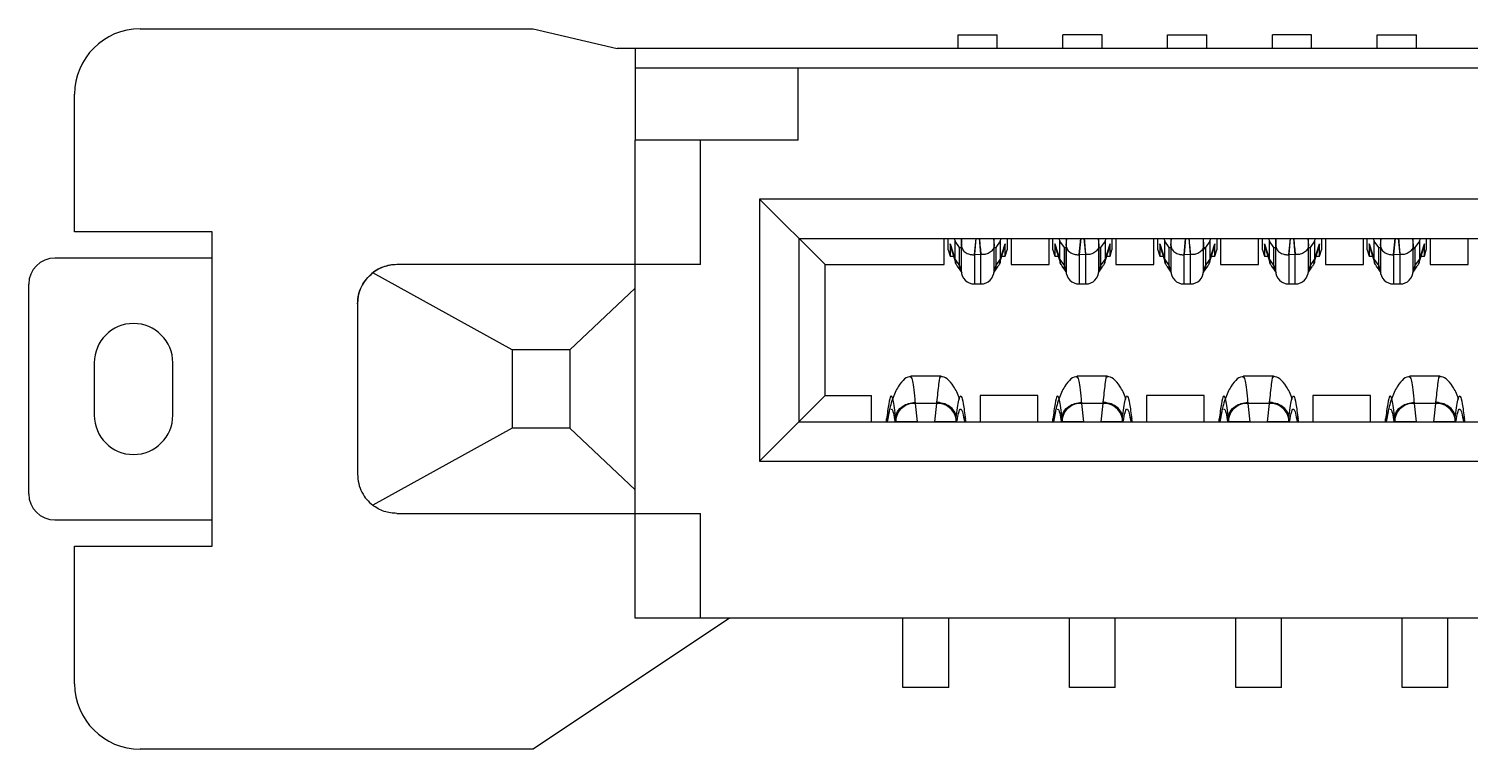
# Model space of a CAD drawing. Header units: millimetres. Extents: x -98.2 to -8.2, y 5.1 to 75.1.
# Drawn here: x -61.09 to -50.08, y 33.82 to 39.32 of the extents above; entities that cross this region are included whole.
import ezdxf

# ---------------------------------------------------------------- set-up
doc = ezdxf.new("R2010")
doc.units = ezdxf.units.MM

msp = doc.modelspace()

# ---------------------------------------------------------------- linework, layer by layer
at = {"color": 7, "linetype": 'Continuous', "lineweight": 25}
for p, q in [((-60.24, 39.324), (-57.24, 39.324)), ((-57.24, 39.324), (-56.597, 39.174)), ((-53.995, 39.279), (-53.695, 39.279)), ((-53.995, 39.174), (-53.995, 39.279)), ((-53.695, 39.174), (-53.695, 39.279)), ((-52.895, 39.279), (-53.195, 39.279)), ((-53.195, 39.174), (-53.195, 39.279)), ((-52.895, 39.174), (-52.895, 39.279)), ((-52.395, 39.279), (-52.095, 39.279)), ((-52.395, 39.174), (-52.395, 39.279)), ((-52.095, 39.174), (-52.095, 39.279)), ((-51.295, 39.279), (-51.595, 39.279)), ((-51.595, 39.174), (-51.595, 39.279)), ((-51.295, 39.174), (-51.295, 39.279)), ((-50.795, 39.279), (-50.495, 39.279)), ((-50.795, 39.174), (-50.795, 39.279)), ((-50.495, 39.174), (-50.495, 39.279)), ((-20.132, 39.174), (-56.597, 39.174)), ((-56.46, 39.174), (-56.46, 39.024)), ((-20.27, 39.024), (-56.46, 39.024)), ((-56.46, 39.024), (-56.46, 38.474)), ((-55.215, 38.474), (-55.215, 39.024)), ((-60.74, 37.774), (-60.74, 38.824)), ((-55.215, 38.474), (-56.46, 38.474)), ((-56.46, 37.524), (-56.46, 38.474)), ((-55.96, 37.524), (-55.96, 38.474)), ((-21.22, 38.024), (-55.51, 38.024)), ((-55.51, 38.024), (-55.51, 36.024)), ((-55.51, 38.024), (-55.01, 37.524)), ((-59.69, 37.774), (-60.74, 37.774)), ((-59.69, 35.374), (-59.69, 37.774)), ((-55.21, 37.724), (-55.21, 36.324)), ((-55.21, 37.724), (-21.52, 37.724)), ((-54.1, 37.524), (-54.1, 37.724)), ((-54.07, 37.636), (-54.07, 37.724)), ((-54.055, 37.682), (-54.017, 37.562)), ((-54.055, 37.682), (-54.055, 37.588)), ((-54.049, 37.656), (-54.055, 37.682)), ((-54.05, 37.655), (-54.012, 37.532)), ((-54.024, 37.724), (-54.017, 37.703)), ((-53.983, 37.655), (-54.017, 37.703)), ((-54.017, 37.562), (-54.017, 37.703)), ((-53.983, 37.514), (-53.983, 37.655)), ((-53.983, 37.655), (-53.97, 37.655)), ((-53.97, 37.724), (-53.969, 37.67)), ((-53.97, 37.67), (-53.97, 37.476)), ((-53.969, 37.67), (-53.965, 37.724)), ((-53.858, 37.724), (-53.869, 37.602)), ((-53.869, 37.602), (-53.857, 37.724)), ((-53.82, 37.6), (-53.831, 37.724)), ((-53.724, 37.724), (-53.72, 37.67)), ((-53.72, 37.67), (-53.72, 37.724)), ((-53.72, 37.476), (-53.72, 37.67)), ((-53.72, 37.655), (-53.706, 37.655)), ((-53.672, 37.703), (-53.706, 37.655)), ((-53.706, 37.655), (-53.706, 37.514)), ((-53.677, 37.532), (-53.639, 37.655)), ((-53.672, 37.703), (-53.665, 37.724)), ((-53.672, 37.703), (-53.672, 37.562)), ((-53.672, 37.562), (-53.634, 37.682)), ((-53.634, 37.682), (-53.64, 37.656)), ((-53.634, 37.588), (-53.634, 37.682)), ((-53.62, 37.724), (-53.62, 37.636)), ((-53.59, 37.724), (-53.59, 37.524)), ((-53.3, 37.524), (-53.3, 37.724)), ((-53.27, 37.636), (-53.27, 37.724)), ((-53.255, 37.682), (-53.217, 37.562)), ((-53.255, 37.682), (-53.255, 37.588)), ((-53.249, 37.656), (-53.255, 37.682)), ((-53.25, 37.655), (-53.212, 37.532)), ((-53.224, 37.724), (-53.217, 37.703)), ((-53.183, 37.655), (-53.217, 37.703)), ((-53.217, 37.562), (-53.217, 37.703)), ((-53.183, 37.655), (-53.17, 37.655)), ((-53.183, 37.514), (-53.183, 37.651)), ((-53.181, 37.65), (-53.181, 37.506)), ((-53.17, 37.724), (-53.169, 37.67)), ((-53.17, 37.67), (-53.17, 37.476)), ((-53.169, 37.67), (-53.165, 37.724)), ((-53.058, 37.724), (-53.069, 37.602)), ((-53.069, 37.602), (-53.057, 37.724)), ((-53.02, 37.6), (-53.031, 37.724)), ((-52.924, 37.724), (-52.92, 37.67)), ((-52.92, 37.67), (-52.92, 37.724)), ((-52.92, 37.476), (-52.92, 37.67)), ((-52.92, 37.655), (-52.906, 37.655)), ((-52.907, 37.512), (-52.907, 37.653)), ((-52.872, 37.703), (-52.906, 37.655)), ((-52.906, 37.655), (-52.906, 37.514)), ((-52.877, 37.532), (-52.839, 37.655)), ((-52.872, 37.703), (-52.865, 37.724)), ((-52.872, 37.703), (-52.872, 37.562)), ((-52.872, 37.562), (-52.834, 37.682)), ((-52.834, 37.682), (-52.84, 37.656)), ((-52.834, 37.588), (-52.834, 37.682)), ((-52.82, 37.724), (-52.82, 37.636)), ((-52.79, 37.724), (-52.79, 37.524)), ((-52.5, 37.524), (-52.5, 37.724)), ((-52.47, 37.636), (-52.47, 37.724)), ((-52.455, 37.682), (-52.417, 37.562)), ((-52.455, 37.682), (-52.455, 37.588)), ((-52.449, 37.656), (-52.455, 37.682)), ((-52.45, 37.655), (-52.412, 37.532)), ((-52.424, 37.724), (-52.417, 37.703)), ((-52.383, 37.655), (-52.417, 37.703)), ((-52.417, 37.562), (-52.417, 37.703)), ((-52.383, 37.514), (-52.383, 37.655)), ((-52.383, 37.655), (-52.37, 37.655)), ((-52.37, 37.724), (-52.369, 37.67)), ((-52.37, 37.67), (-52.37, 37.476)), ((-52.369, 37.67), (-52.365, 37.724)), ((-52.258, 37.724), (-52.269, 37.602)), ((-52.269, 37.602), (-52.257, 37.724)), ((-52.22, 37.6), (-52.231, 37.724)), ((-52.124, 37.724), (-52.12, 37.67)), ((-52.12, 37.67), (-52.12, 37.724)), ((-52.12, 37.476), (-52.12, 37.67)), ((-52.12, 37.655), (-52.106, 37.655)), ((-52.072, 37.703), (-52.106, 37.655)), ((-52.106, 37.655), (-52.106, 37.514)), ((-52.077, 37.532), (-52.039, 37.655)), ((-52.072, 37.703), (-52.065, 37.724)), ((-52.072, 37.703), (-52.072, 37.562)), ((-52.072, 37.562), (-52.034, 37.682)), ((-52.034, 37.682), (-52.04, 37.656)), ((-52.034, 37.588), (-52.034, 37.682)), ((-52.02, 37.724), (-52.02, 37.636)), ((-51.99, 37.724), (-51.99, 37.524)), ((-51.7, 37.524), (-51.7, 37.724)), ((-51.67, 37.636), (-51.67, 37.724)), ((-51.655, 37.682), (-51.617, 37.562)), ((-51.655, 37.682), (-51.655, 37.588)), ((-51.649, 37.656), (-51.655, 37.682)), ((-51.65, 37.655), (-51.612, 37.532)), ((-51.624, 37.724), (-51.617, 37.703)), ((-51.583, 37.655), (-51.617, 37.703)), ((-51.617, 37.562), (-51.617, 37.703)), ((-51.583, 37.514), (-51.583, 37.655)), ((-51.583, 37.655), (-51.57, 37.655)), ((-51.57, 37.724), (-51.569, 37.67)), ((-51.57, 37.67), (-51.57, 37.476)), ((-51.569, 37.67), (-51.565, 37.724)), ((-51.458, 37.724), (-51.469, 37.602)), ((-51.469, 37.602), (-51.457, 37.724)), ((-51.42, 37.6), (-51.431, 37.724)), ((-51.324, 37.724), (-51.32, 37.67)), ((-51.32, 37.67), (-51.32, 37.724)), ((-51.32, 37.476), (-51.32, 37.67)), ((-51.32, 37.655), (-51.306, 37.655)), ((-51.272, 37.703), (-51.306, 37.655)), ((-51.306, 37.655), (-51.306, 37.514)), ((-51.277, 37.532), (-51.239, 37.655)), ((-51.272, 37.703), (-51.265, 37.724)), ((-51.272, 37.703), (-51.272, 37.562)), ((-51.272, 37.562), (-51.234, 37.682)), ((-51.234, 37.682), (-51.24, 37.656)), ((-51.234, 37.588), (-51.234, 37.682)), ((-51.22, 37.724), (-51.22, 37.636)), ((-51.19, 37.724), (-51.19, 37.524)), ((-50.9, 37.524), (-50.9, 37.724)), ((-50.87, 37.636), (-50.87, 37.724)), ((-50.855, 37.682), (-50.817, 37.562)), ((-50.855, 37.682), (-50.855, 37.588)), ((-50.849, 37.656), (-50.855, 37.682)), ((-50.85, 37.655), (-50.812, 37.532)), ((-50.824, 37.724), (-50.817, 37.703)), ((-50.783, 37.655), (-50.817, 37.703)), ((-50.817, 37.562), (-50.817, 37.703)), ((-50.783, 37.514), (-50.783, 37.655)), ((-50.783, 37.655), (-50.77, 37.655)), ((-50.77, 37.724), (-50.769, 37.67)), ((-50.77, 37.67), (-50.77, 37.476)), ((-50.769, 37.67), (-50.765, 37.724)), ((-50.658, 37.724), (-50.669, 37.602)), ((-50.669, 37.602), (-50.657, 37.724)), ((-50.62, 37.6), (-50.631, 37.724)), ((-50.524, 37.724), (-50.52, 37.67)), ((-50.52, 37.67), (-50.52, 37.724)), ((-50.52, 37.476), (-50.52, 37.67)), ((-50.52, 37.655), (-50.506, 37.655)), ((-50.472, 37.703), (-50.506, 37.655)), ((-50.506, 37.655), (-50.506, 37.514)), ((-50.477, 37.532), (-50.439, 37.655)), ((-50.472, 37.703), (-50.465, 37.724)), ((-50.472, 37.703), (-50.472, 37.562)), ((-50.472, 37.562), (-50.434, 37.682)), ((-50.434, 37.682), (-50.44, 37.656)), ((-50.434, 37.588), (-50.434, 37.682)), ((-50.42, 37.724), (-50.42, 37.636)), ((-50.39, 37.724), (-50.39, 37.524)), ((-50.1, 37.524), (-50.1, 37.724)), ((-59.69, 37.574), (-60.89, 37.574)), ((-54.07, 37.636), (-54.055, 37.588)), ((-54.055, 37.588), (-54.029, 37.588)), ((-54.017, 37.562), (-53.983, 37.514)), ((-53.87, 37.599), (-53.87, 37.376)), ((-53.869, 37.599), (-53.869, 37.602)), ((-53.82, 37.6), (-53.869, 37.599)), ((-53.82, 37.376), (-53.82, 37.6)), ((-53.706, 37.514), (-53.672, 37.562)), ((-53.66, 37.588), (-53.634, 37.588)), ((-53.634, 37.588), (-53.62, 37.636)), ((-53.27, 37.636), (-53.255, 37.588)), ((-53.255, 37.588), (-53.229, 37.588)), ((-53.217, 37.562), (-53.183, 37.514)), ((-53.183, 37.588), (-53.181, 37.588)), ((-53.07, 37.599), (-53.07, 37.376)), ((-53.069, 37.599), (-53.069, 37.602)), ((-53.02, 37.6), (-53.069, 37.599)), ((-53.02, 37.376), (-53.02, 37.6)), ((-52.907, 37.588), (-52.906, 37.588)), ((-52.906, 37.514), (-52.872, 37.562)), ((-52.86, 37.588), (-52.834, 37.588)), ((-52.834, 37.588), (-52.82, 37.636)), ((-52.47, 37.636), (-52.455, 37.588)), ((-52.455, 37.588), (-52.429, 37.588)), ((-52.417, 37.562), (-52.383, 37.514)), ((-52.27, 37.599), (-52.27, 37.376)), ((-52.269, 37.599), (-52.269, 37.602)), ((-52.22, 37.6), (-52.269, 37.599)), ((-52.22, 37.376), (-52.22, 37.6)), ((-52.106, 37.514), (-52.072, 37.562)), ((-52.06, 37.588), (-52.034, 37.588)), ((-52.034, 37.588), (-52.02, 37.636)), ((-51.67, 37.636), (-51.655, 37.588)), ((-51.655, 37.588), (-51.629, 37.588)), ((-51.617, 37.562), (-51.583, 37.514)), ((-51.47, 37.599), (-51.47, 37.376)), ((-51.469, 37.599), (-51.469, 37.602)), ((-51.42, 37.6), (-51.469, 37.599)), ((-51.42, 37.376), (-51.42, 37.6)), ((-51.306, 37.514), (-51.272, 37.562)), ((-51.26, 37.588), (-51.234, 37.588)), ((-51.234, 37.588), (-51.22, 37.636)), ((-50.87, 37.636), (-50.855, 37.588)), ((-50.855, 37.588), (-50.829, 37.588)), ((-50.817, 37.562), (-50.783, 37.514)), ((-50.67, 37.599), (-50.67, 37.376)), ((-50.669, 37.599), (-50.669, 37.602)), ((-50.62, 37.6), (-50.669, 37.599)), ((-50.62, 37.376), (-50.62, 37.6)), ((-50.506, 37.514), (-50.472, 37.562)), ((-50.46, 37.588), (-50.434, 37.588)), ((-50.434, 37.588), (-50.42, 37.636)), ((-57.4, 36.874), (-58.464, 37.46)), ((-55.96, 37.524), (-58.28, 37.524)), ((-56.46, 34.824), (-56.46, 37.524)), ((-55.01, 37.524), (-54.1, 37.524)), ((-55.01, 36.524), (-55.01, 37.524)), ((-54.001, 37.511), (-53.969, 37.466)), ((-53.979, 37.507), (-53.983, 37.514)), ((-53.979, 37.507), (-53.97, 37.495)), ((-53.97, 37.467), (-53.969, 37.466)), ((-53.72, 37.466), (-53.688, 37.511)), ((-53.72, 37.466), (-53.719, 37.467)), ((-53.706, 37.514), (-53.71, 37.507)), ((-53.59, 37.524), (-53.3, 37.524)), ((-53.201, 37.511), (-53.169, 37.466)), ((-53.183, 37.514), (-53.179, 37.507)), ((-53.182, 37.507), (-53.17, 37.495)), ((-53.17, 37.467), (-53.169, 37.466)), ((-52.92, 37.466), (-52.888, 37.511)), ((-52.92, 37.466), (-52.919, 37.467)), ((-52.906, 37.514), (-52.91, 37.507)), ((-52.79, 37.524), (-52.5, 37.524)), ((-52.401, 37.511), (-52.369, 37.466)), ((-52.379, 37.507), (-52.383, 37.514)), ((-52.37, 37.467), (-52.369, 37.466)), ((-52.12, 37.466), (-52.088, 37.511)), ((-52.12, 37.466), (-52.119, 37.467)), ((-51.99, 37.524), (-51.7, 37.524)), ((-51.601, 37.511), (-51.569, 37.466)), ((-51.583, 37.514), (-51.579, 37.507)), ((-51.579, 37.507), (-51.57, 37.495)), ((-51.57, 37.467), (-51.569, 37.466)), ((-51.32, 37.466), (-51.288, 37.511)), ((-51.32, 37.466), (-51.319, 37.467)), ((-51.19, 37.524), (-50.9, 37.524)), ((-50.801, 37.511), (-50.769, 37.466)), ((-50.783, 37.514), (-50.779, 37.507)), ((-50.779, 37.507), (-50.77, 37.495)), ((-50.77, 37.467), (-50.769, 37.466)), ((-50.52, 37.466), (-50.488, 37.511)), ((-50.52, 37.466), (-50.519, 37.467)), ((-50.39, 37.524), (-50.1, 37.524)), ((-61.09, 35.774), (-61.09, 37.374)), ((-56.46, 37.343), (-56.96, 36.874)), ((-53.87, 37.376), (-53.82, 37.376)), ((-53.07, 37.376), (-53.02, 37.376)), ((-52.27, 37.376), (-52.22, 37.376)), ((-51.47, 37.376), (-51.42, 37.376)), ((-50.67, 37.376), (-50.62, 37.376)), ((-58.58, 37.224), (-58.58, 35.924)), ((-56.96, 36.874), (-57.4, 36.874)), ((-57.4, 36.874), (-57.4, 36.274)), ((-56.96, 36.874), (-56.96, 36.274)), ((-60.59, 36.774), (-60.59, 36.374)), ((-59.99, 36.374), (-59.99, 36.774)), ((-54.125, 36.671), (-54.354, 36.671)), ((-52.855, 36.671), (-53.084, 36.671)), ((-51.585, 36.671), (-51.814, 36.671)), ((-50.315, 36.671), (-50.544, 36.671)), ((-55.21, 36.324), (-55.01, 36.524)), ((-55.01, 36.524), (-54.655, 36.524)), ((-54.655, 36.324), (-54.655, 36.524)), ((-54.304, 36.324), (-54.32, 36.463)), ((-54.159, 36.463), (-54.32, 36.463)), ((-54.159, 36.463), (-54.175, 36.324)), ((-53.385, 36.524), (-53.825, 36.524)), ((-53.825, 36.524), (-53.825, 36.324)), ((-53.385, 36.324), (-53.385, 36.524)), ((-53.034, 36.324), (-53.05, 36.463)), ((-52.889, 36.463), (-53.05, 36.463)), ((-52.889, 36.463), (-52.905, 36.324)), ((-52.115, 36.524), (-52.555, 36.524)), ((-52.555, 36.524), (-52.555, 36.324)), ((-52.115, 36.324), (-52.115, 36.524)), ((-51.764, 36.324), (-51.78, 36.463)), ((-51.619, 36.463), (-51.78, 36.463)), ((-51.619, 36.463), (-51.635, 36.324)), ((-50.845, 36.524), (-51.285, 36.524)), ((-51.285, 36.524), (-51.285, 36.324)), ((-50.845, 36.324), (-50.845, 36.524)), ((-50.494, 36.324), (-50.51, 36.463)), ((-50.349, 36.463), (-50.51, 36.463)), ((-50.349, 36.463), (-50.365, 36.324)), ((-55.51, 36.024), (-55.21, 36.324)), ((-55.21, 36.324), (-45.925, 36.324)), ((-54.539, 36.354), (-54.542, 36.321)), ((-54.541, 36.335), (-54.542, 36.324)), ((-54.541, 36.324), (-54.541, 36.335)), ((-54.54, 36.343), (-54.534, 36.361)), ((-54.539, 36.351), (-54.54, 36.343)), ((-54.533, 36.324), (-54.517, 36.402)), ((-54.469, 36.347), (-54.47, 36.354)), ((-54.47, 36.354), (-54.47, 36.324)), ((-54.467, 36.324), (-54.469, 36.347)), ((-54.01, 36.347), (-54.012, 36.324)), ((-54.009, 36.354), (-54.01, 36.347)), ((-54.009, 36.324), (-54.009, 36.354)), ((-53.939, 36.343), (-53.945, 36.365)), ((-53.938, 36.335), (-53.941, 36.343)), ((-53.936, 36.32), (-53.939, 36.343)), ((-53.938, 36.335), (-53.938, 36.324)), ((-53.937, 36.324), (-53.938, 36.335)), ((-53.269, 36.354), (-53.272, 36.321)), ((-53.271, 36.335), (-53.272, 36.324)), ((-53.271, 36.324), (-53.271, 36.335)), ((-53.27, 36.343), (-53.264, 36.361)), ((-53.269, 36.351), (-53.27, 36.343)), ((-53.263, 36.324), (-53.247, 36.402)), ((-53.199, 36.347), (-53.2, 36.354)), ((-53.2, 36.354), (-53.2, 36.324)), ((-53.197, 36.324), (-53.199, 36.347)), ((-52.74, 36.347), (-52.742, 36.324)), ((-52.739, 36.354), (-52.74, 36.347)), ((-52.739, 36.324), (-52.739, 36.354)), ((-52.669, 36.343), (-52.675, 36.365)), ((-52.668, 36.335), (-52.671, 36.343)), ((-52.666, 36.32), (-52.669, 36.343)), ((-52.668, 36.335), (-52.668, 36.324)), ((-52.667, 36.324), (-52.668, 36.335)), ((-51.999, 36.354), (-52.002, 36.321)), ((-52.001, 36.335), (-52.002, 36.324)), ((-52.001, 36.324), (-52.001, 36.335)), ((-52, 36.343), (-51.994, 36.361)), ((-51.999, 36.351), (-52, 36.343)), ((-51.993, 36.324), (-51.977, 36.402)), ((-51.929, 36.347), (-51.93, 36.354)), ((-51.93, 36.354), (-51.93, 36.324)), ((-51.927, 36.324), (-51.929, 36.347)), ((-51.47, 36.347), (-51.472, 36.324)), ((-51.469, 36.354), (-51.47, 36.347)), ((-51.469, 36.324), (-51.469, 36.354)), ((-51.399, 36.343), (-51.405, 36.365)), ((-51.398, 36.335), (-51.401, 36.343)), ((-51.396, 36.32), (-51.399, 36.343)), ((-51.398, 36.335), (-51.398, 36.324)), ((-51.397, 36.324), (-51.398, 36.335)), ((-50.729, 36.354), (-50.732, 36.321)), ((-50.731, 36.335), (-50.732, 36.324)), ((-50.731, 36.324), (-50.731, 36.335)), ((-50.73, 36.343), (-50.724, 36.361)), ((-50.729, 36.351), (-50.73, 36.343)), ((-50.723, 36.324), (-50.707, 36.402)), ((-50.659, 36.347), (-50.66, 36.354)), ((-50.66, 36.354), (-50.66, 36.324)), ((-50.657, 36.324), (-50.659, 36.347)), ((-50.2, 36.347), (-50.202, 36.324)), ((-50.199, 36.354), (-50.2, 36.347)), ((-50.199, 36.324), (-50.199, 36.354)), ((-50.129, 36.343), (-50.135, 36.365)), ((-50.128, 36.335), (-50.131, 36.343)), ((-50.126, 36.32), (-50.129, 36.343)), ((-50.128, 36.335), (-50.128, 36.324)), ((-50.127, 36.324), (-50.128, 36.335)), ((-57.4, 36.274), (-58.464, 35.688)), ((-56.96, 36.274), (-57.4, 36.274)), ((-56.96, 36.274), (-56.46, 35.805)), ((-55.51, 36.024), (-46.225, 36.024)), ((-60.89, 35.574), (-59.69, 35.574)), ((-58.28, 35.624), (-55.96, 35.624)), ((-55.96, 34.824), (-55.96, 35.624)), ((-60.74, 35.374), (-59.69, 35.374)), ((-60.74, 34.324), (-60.74, 35.374)), ((-55.74, 34.824), (-57.24, 33.824)), ((-46.225, 34.824), (-56.46, 34.824)), ((-54.415, 34.294), (-54.415, 34.824)), ((-54.065, 34.294), (-54.065, 34.824)), ((-53.145, 34.294), (-53.145, 34.824)), ((-52.795, 34.294), (-52.795, 34.824)), ((-51.875, 34.294), (-51.875, 34.824)), ((-51.525, 34.294), (-51.525, 34.824)), ((-50.605, 34.294), (-50.605, 34.824)), ((-50.255, 34.294), (-50.255, 34.824)), ((-54.065, 34.294), (-54.415, 34.294)), ((-52.795, 34.294), (-53.145, 34.294)), ((-51.525, 34.294), (-51.875, 34.294)), ((-50.255, 34.294), (-50.605, 34.294)), ((-57.24, 33.824), (-60.24, 33.824))]:
    msp.add_line(p, q, dxfattribs=at)
for centre, radius, start, end in [((-60.24, 38.824), 0.5, 90, 180), ((-60.24, 38.824), 0.5, 90, 180), ((-52.2, 37.731), 0.121, 311.6707, 321.0849), ((-50.599, 37.73), 0.12, 311.6425, 321.113), ((-60.89, 37.374), 0.2, 90, 180), ((-60.89, 37.374), 0.2, 90, 180), ((-58.28, 37.224), 0.3, 90, 180), ((-53.87, 37.476), 0.1, 180, 270), ((-53.82, 37.476), 0.1, 270, 0), ((-53.797, 37.506), 0.0869, 332.7113, 0.6118), ((-53.07, 37.476), 0.1, 180, 270), ((-53.02, 37.476), 0.1, 270, 0), ((-52.997, 37.506), 0.0869, 332.6449, 0.6122), ((-52.27, 37.476), 0.1, 180, 270), ((-52.22, 37.476), 0.1, 270, 0), ((-52.197, 37.506), 0.0869, 332.6454, 0.611), ((-51.47, 37.476), 0.1, 180, 270), ((-51.42, 37.476), 0.1, 270, 0), ((-51.397, 37.506), 0.0869, 332.6449, 0.6122), ((-50.67, 37.476), 0.1, 180, 270), ((-50.62, 37.476), 0.1, 270, 0), ((-50.597, 37.506), 0.0869, 332.647, 0.6049), ((-60.29, 36.774), 0.3, 0, 180), ((-54.329, 36.321), 0.143, 86.2765, 169.5154), ((-54.15, 36.321), 0.143, 10.4845, 93.724), ((-54.169, 36.269), 0.204, 84.933, 87.0121), ((-53.059, 36.321), 0.143, 86.2765, 169.5154), ((-52.88, 36.321), 0.143, 10.4845, 93.724), ((-52.899, 36.269), 0.204, 84.933, 87.0121), ((-51.789, 36.321), 0.143, 86.2765, 169.5154), ((-51.61, 36.321), 0.143, 10.4845, 93.724), ((-51.629, 36.269), 0.204, 84.933, 87.0121), ((-50.519, 36.321), 0.143, 86.2765, 169.5154), ((-50.34, 36.321), 0.143, 10.4845, 93.724), ((-50.359, 36.269), 0.204, 84.933, 87.0121), ((-60.29, 36.374), 0.3, 180, 0), ((-60.29, 36.374), 0.3, 180, 0), ((-60.89, 35.774), 0.2, 180, 270), ((-60.24, 34.324), 0.5, 180, 270)]:
    msp.add_arc(centre, radius, start, end, dxfattribs=at)
for points, knots in [([(-53.969, 37.67), (-53.968, 37.661), (-53.965, 37.642), (-53.942, 37.616), (-53.912, 37.604), (-53.887, 37.599), (-53.874, 37.599), (-53.869, 37.599)], [0, 0, 0, 0, 0.25222, 0.502966, 0.752528, 0.912568, 1, 1, 1, 1]), ([(-53.832, 37.724), (-53.83, 37.701), (-53.826, 37.659), (-53.822, 37.618), (-53.82, 37.6)], [0, 0, 0, 0, 0.559892, 1, 1, 1, 1]), ([(-53.72, 37.67), (-53.72, 37.666), (-53.72, 37.657), (-53.728, 37.638), (-53.748, 37.616), (-53.777, 37.603), (-53.801, 37.6), (-53.814, 37.6), (-53.818, 37.6), (-53.82, 37.6)], [0, 0, 0, 0, 0.108391, 0.256394, 0.506938, 0.754691, 0.918407, 0.969509, 1, 1, 1, 1]), ([(-53.183, 37.655), (-53.184, 37.655), (-53.185, 37.654), (-53.186, 37.653), (-53.186, 37.652), (-53.185, 37.651), (-53.183, 37.65), (-53.181, 37.649)], [0, 0, 0, 0, 0.1544143, 0.297318, 0.4385761, 0.5883785, 1, 1, 1, 1]), ([(-53.169, 37.67), (-53.168, 37.661), (-53.165, 37.642), (-53.142, 37.616), (-53.112, 37.604), (-53.087, 37.599), (-53.074, 37.599), (-53.069, 37.599)], [0, 0, 0, 0, 0.25222, 0.502966, 0.752528, 0.912568, 1, 1, 1, 1]), ([(-53.032, 37.724), (-53.03, 37.701), (-53.026, 37.659), (-53.022, 37.618), (-53.02, 37.6)], [0, 0, 0, 0, 0.559892, 1, 1, 1, 1]), ([(-52.92, 37.67), (-52.92, 37.666), (-52.92, 37.657), (-52.928, 37.638), (-52.948, 37.616), (-52.977, 37.603), (-53.001, 37.6), (-53.014, 37.6), (-53.018, 37.6), (-53.02, 37.6)], [0, 0, 0, 0, 0.108391, 0.256394, 0.506938, 0.754691, 0.918407, 0.969509, 1, 1, 1, 1]), ([(-52.369, 37.67), (-52.368, 37.661), (-52.365, 37.642), (-52.342, 37.616), (-52.312, 37.604), (-52.287, 37.599), (-52.274, 37.599), (-52.269, 37.599)], [0, 0, 0, 0, 0.25222, 0.502966, 0.752528, 0.912568, 1, 1, 1, 1]), ([(-52.232, 37.724), (-52.23, 37.701), (-52.226, 37.659), (-52.222, 37.618), (-52.22, 37.6)], [0, 0, 0, 0, 0.559892, 1, 1, 1, 1]), ([(-52.12, 37.67), (-52.12, 37.666), (-52.12, 37.657), (-52.128, 37.638), (-52.148, 37.616), (-52.177, 37.603), (-52.201, 37.6), (-52.214, 37.6), (-52.218, 37.6), (-52.22, 37.6)], [0, 0, 0, 0, 0.108391, 0.256394, 0.506938, 0.754691, 0.918407, 0.969509, 1, 1, 1, 1]), ([(-51.569, 37.67), (-51.568, 37.661), (-51.565, 37.642), (-51.542, 37.616), (-51.512, 37.604), (-51.487, 37.599), (-51.474, 37.599), (-51.469, 37.599)], [0, 0, 0, 0, 0.25222, 0.502966, 0.752528, 0.912568, 1, 1, 1, 1]), ([(-51.432, 37.724), (-51.43, 37.701), (-51.426, 37.659), (-51.422, 37.618), (-51.42, 37.6)], [0, 0, 0, 0, 0.559892, 1, 1, 1, 1]), ([(-51.32, 37.67), (-51.32, 37.666), (-51.32, 37.657), (-51.328, 37.638), (-51.348, 37.616), (-51.377, 37.603), (-51.401, 37.6), (-51.414, 37.6), (-51.418, 37.6), (-51.42, 37.6)], [0, 0, 0, 0, 0.108391, 0.256394, 0.506938, 0.754691, 0.918407, 0.969509, 1, 1, 1, 1]), ([(-50.769, 37.67), (-50.768, 37.661), (-50.765, 37.642), (-50.742, 37.616), (-50.712, 37.604), (-50.687, 37.599), (-50.674, 37.599), (-50.669, 37.599)], [0, 0, 0, 0, 0.25222, 0.502966, 0.752528, 0.912568, 1, 1, 1, 1]), ([(-50.632, 37.724), (-50.63, 37.701), (-50.626, 37.659), (-50.622, 37.618), (-50.62, 37.6)], [0, 0, 0, 0, 0.559892, 1, 1, 1, 1]), ([(-50.52, 37.67), (-50.52, 37.666), (-50.52, 37.657), (-50.528, 37.638), (-50.548, 37.616), (-50.577, 37.603), (-50.601, 37.6), (-50.614, 37.6), (-50.618, 37.6), (-50.62, 37.6)], [0, 0, 0, 0, 0.108391, 0.256394, 0.506938, 0.754691, 0.918407, 0.969509, 1, 1, 1, 1]), ([(-54, 37.512), (-54.004, 37.518), (-54.015, 37.532), (-54.016, 37.551), (-54.017, 37.562)], [0, 0, 0, 0, 0.399593, 1, 1, 1, 1]), ([(-53.672, 37.562), (-53.673, 37.547), (-53.674, 37.529), (-53.687, 37.516), (-53.689, 37.513)], [0, 0, 0, 0, 0.765427, 1, 1, 1, 1]), ([(-53.2, 37.512), (-53.204, 37.518), (-53.215, 37.532), (-53.216, 37.551), (-53.217, 37.562)], [0, 0, 0, 0, 0.399593, 1, 1, 1, 1]), ([(-52.872, 37.562), (-52.873, 37.547), (-52.874, 37.529), (-52.887, 37.516), (-52.889, 37.513)], [0, 0, 0, 0, 0.7654267, 1, 1, 1, 1]), ([(-52.4, 37.512), (-52.404, 37.518), (-52.415, 37.532), (-52.416, 37.551), (-52.417, 37.562)], [0, 0, 0, 0, 0.399593, 1, 1, 1, 1]), ([(-52.072, 37.562), (-52.073, 37.547), (-52.074, 37.529), (-52.087, 37.516), (-52.089, 37.513)], [0, 0, 0, 0, 0.765427, 1, 1, 1, 1]), ([(-51.6, 37.512), (-51.604, 37.518), (-51.615, 37.532), (-51.616, 37.551), (-51.617, 37.562)], [0, 0, 0, 0, 0.399593, 1, 1, 1, 1]), ([(-51.272, 37.562), (-51.273, 37.547), (-51.274, 37.529), (-51.287, 37.516), (-51.289, 37.513)], [0, 0, 0, 0, 0.765427, 1, 1, 1, 1]), ([(-50.8, 37.512), (-50.804, 37.518), (-50.815, 37.532), (-50.816, 37.551), (-50.817, 37.562)], [0, 0, 0, 0, 0.399593, 1, 1, 1, 1]), ([(-50.472, 37.562), (-50.473, 37.547), (-50.474, 37.529), (-50.487, 37.516), (-50.489, 37.513)], [0, 0, 0, 0, 0.7654267, 1, 1, 1, 1]), ([(-58.58, 37.224), (-58.578, 37.248), (-58.574, 37.296), (-58.549, 37.361), (-58.512, 37.418), (-58.481, 37.446), (-58.464, 37.46)], [0, 0, 0, 0, 0.233478, 0.484598, 0.724738, 1, 1, 1, 1]), ([(-58.28, 37.524), (-58.298, 37.523), (-58.337, 37.521), (-58.406, 37.5), (-58.441, 37.476), (-58.464, 37.46)], [0, 0, 0, 0, 0.233495, 0.489985, 1, 1, 1, 1]), ([(-53.969, 37.468), (-53.972, 37.473), (-53.981, 37.486), (-53.982, 37.503), (-53.983, 37.514)], [0, 0, 0, 0, 0.343086, 1, 1, 1, 1]), ([(-53.964, 37.461), (-53.967, 37.465), (-53.977, 37.478), (-53.978, 37.495), (-53.979, 37.507)], [0, 0, 0, 0, 0.2591612, 1, 1, 1, 1]), ([(-53.706, 37.514), (-53.707, 37.499), (-53.707, 37.482), (-53.718, 37.47), (-53.72, 37.468)], [0, 0, 0, 0, 0.837184, 1, 1, 1, 1]), ([(-53.169, 37.468), (-53.172, 37.473), (-53.181, 37.486), (-53.182, 37.503), (-53.183, 37.514)], [0, 0, 0, 0, 0.343086, 1, 1, 1, 1]), ([(-53.168, 37.466), (-53.169, 37.468), (-53.178, 37.479), (-53.178, 37.495), (-53.179, 37.507)], [0, 0, 0, 0, 0.157379, 1, 1, 1, 1]), ([(-52.906, 37.514), (-52.907, 37.499), (-52.907, 37.482), (-52.918, 37.47), (-52.92, 37.468)], [0, 0, 0, 0, 0.837184, 1, 1, 1, 1]), ([(-52.369, 37.468), (-52.372, 37.473), (-52.381, 37.486), (-52.382, 37.503), (-52.383, 37.514)], [0, 0, 0, 0, 0.343086, 1, 1, 1, 1]), ([(-52.364, 37.461), (-52.367, 37.465), (-52.377, 37.478), (-52.378, 37.495), (-52.379, 37.507)], [0, 0, 0, 0, 0.259162, 1, 1, 1, 1]), ([(-52.106, 37.514), (-52.107, 37.499), (-52.107, 37.482), (-52.118, 37.47), (-52.12, 37.468)], [0, 0, 0, 0, 0.8371838, 1, 1, 1, 1]), ([(-52.106, 37.514), (-52.107, 37.513), (-52.108, 37.51), (-52.11, 37.508), (-52.11, 37.507)], [0, 0, 0, 0, 0.554796, 1, 1, 1, 1]), ([(-51.569, 37.468), (-51.572, 37.473), (-51.581, 37.486), (-51.582, 37.503), (-51.583, 37.514)], [0, 0, 0, 0, 0.343086, 1, 1, 1, 1]), ([(-51.564, 37.461), (-51.567, 37.465), (-51.577, 37.478), (-51.578, 37.495), (-51.579, 37.507)], [0, 0, 0, 0, 0.259161, 1, 1, 1, 1]), ([(-51.306, 37.514), (-51.307, 37.499), (-51.307, 37.482), (-51.318, 37.47), (-51.32, 37.468)], [0, 0, 0, 0, 0.8371838, 1, 1, 1, 1]), ([(-51.306, 37.514), (-51.307, 37.513), (-51.308, 37.51), (-51.31, 37.508), (-51.31, 37.507)], [0, 0, 0, 0, 0.554793, 1, 1, 1, 1]), ([(-50.769, 37.468), (-50.772, 37.473), (-50.781, 37.486), (-50.782, 37.503), (-50.783, 37.514)], [0, 0, 0, 0, 0.343086, 1, 1, 1, 1]), ([(-50.764, 37.461), (-50.767, 37.465), (-50.777, 37.478), (-50.778, 37.495), (-50.779, 37.507)], [0, 0, 0, 0, 0.2591587, 1, 1, 1, 1]), ([(-50.506, 37.514), (-50.507, 37.499), (-50.507, 37.482), (-50.518, 37.47), (-50.52, 37.468)], [0, 0, 0, 0, 0.837184, 1, 1, 1, 1]), ([(-50.506, 37.514), (-50.507, 37.513), (-50.508, 37.51), (-50.51, 37.508), (-50.51, 37.507)], [0, 0, 0, 0, 0.554793, 1, 1, 1, 1]), ([(-54.353, 36.671), (-54.369, 36.667), (-54.402, 36.66), (-54.452, 36.597), (-54.497, 36.503), (-54.518, 36.42), (-54.528, 36.379)], [0, 0, 0, 0, 0.258022, 0.513678, 0.7624, 1, 1, 1, 1]), ([(-54.321, 36.473), (-54.327, 36.538), (-54.34, 36.668), (-54.353, 36.666), (-54.36, 36.665)], [0, 0, 0, 0, 0.5, 1, 1, 1, 1]), ([(-54.125, 36.662), (-54.126, 36.665), (-54.132, 36.683), (-54.143, 36.622), (-54.153, 36.522), (-54.158, 36.473)], [0, 0, 0, 0, 0.083373, 0.541685, 1, 1, 1, 1]), ([(-53.984, 36.497), (-53.984, 36.498), (-53.995, 36.539), (-54.028, 36.596), (-54.077, 36.66), (-54.11, 36.667), (-54.126, 36.671)], [0, 0, 0, 0, 0.005561, 0.330029, 0.663497, 1, 1, 1, 1]), ([(-53.083, 36.671), (-53.099, 36.667), (-53.132, 36.66), (-53.182, 36.597), (-53.227, 36.503), (-53.248, 36.42), (-53.258, 36.379)], [0, 0, 0, 0, 0.258022, 0.513678, 0.7624, 1, 1, 1, 1]), ([(-53.051, 36.473), (-53.057, 36.538), (-53.07, 36.668), (-53.083, 36.666), (-53.09, 36.665)], [0, 0, 0, 0, 0.5000003, 1, 1, 1, 1]), ([(-52.855, 36.662), (-52.856, 36.665), (-52.862, 36.683), (-52.873, 36.622), (-52.883, 36.522), (-52.888, 36.473)], [0, 0, 0, 0, 0.083373, 0.541685, 1, 1, 1, 1]), ([(-52.714, 36.497), (-52.714, 36.498), (-52.725, 36.539), (-52.758, 36.596), (-52.807, 36.66), (-52.84, 36.667), (-52.856, 36.671)], [0, 0, 0, 0, 0.005561, 0.330029, 0.663497, 1, 1, 1, 1]), ([(-51.813, 36.671), (-51.829, 36.667), (-51.862, 36.66), (-51.912, 36.597), (-51.957, 36.503), (-51.978, 36.42), (-51.988, 36.379)], [0, 0, 0, 0, 0.258022, 0.513678, 0.7624, 1, 1, 1, 1]), ([(-51.781, 36.473), (-51.787, 36.538), (-51.8, 36.668), (-51.813, 36.666), (-51.82, 36.665)], [0, 0, 0, 0, 0.5, 1, 1, 1, 1]), ([(-51.585, 36.662), (-51.586, 36.665), (-51.592, 36.683), (-51.603, 36.622), (-51.613, 36.522), (-51.618, 36.473)], [0, 0, 0, 0, 0.083373, 0.541685, 1, 1, 1, 1]), ([(-51.444, 36.497), (-51.444, 36.498), (-51.455, 36.539), (-51.488, 36.596), (-51.537, 36.66), (-51.57, 36.667), (-51.586, 36.671)], [0, 0, 0, 0, 0.005561, 0.330029, 0.663497, 1, 1, 1, 1]), ([(-50.543, 36.671), (-50.559, 36.667), (-50.592, 36.66), (-50.642, 36.597), (-50.687, 36.503), (-50.708, 36.42), (-50.718, 36.379)], [0, 0, 0, 0, 0.258022, 0.513678, 0.7624, 1, 1, 1, 1]), ([(-50.511, 36.473), (-50.517, 36.538), (-50.53, 36.668), (-50.543, 36.666), (-50.55, 36.665)], [0, 0, 0, 0, 0.5, 1, 1, 1, 1]), ([(-50.315, 36.662), (-50.316, 36.665), (-50.322, 36.683), (-50.333, 36.622), (-50.343, 36.522), (-50.348, 36.473)], [0, 0, 0, 0, 0.083373, 0.541685, 1, 1, 1, 1]), ([(-50.174, 36.497), (-50.174, 36.498), (-50.185, 36.539), (-50.218, 36.596), (-50.267, 36.66), (-50.3, 36.667), (-50.316, 36.671)], [0, 0, 0, 0, 0.0055612, 0.3300294, 0.6634965, 1, 1, 1, 1]), ([(-54.47, 36.354), (-54.477, 36.407), (-54.49, 36.511), (-54.508, 36.533), (-54.524, 36.474), (-54.535, 36.387), (-54.54, 36.343)], [0, 0, 0, 0, 0.2796293, 0.5592596, 0.7796296, 1, 1, 1, 1]), ([(-54.47, 36.354), (-54.468, 36.371), (-54.462, 36.404), (-54.422, 36.442), (-54.373, 36.466), (-54.338, 36.471), (-54.321, 36.473)], [0, 0, 0, 0, 0.27962, 0.559234, 0.779613, 1, 1, 1, 1]), ([(-54.32, 36.463), (-54.32, 36.465), (-54.32, 36.468), (-54.321, 36.471), (-54.321, 36.473)], [0, 0, 0, 0, 0.560002, 1, 1, 1, 1]), ([(-54.158, 36.473), (-54.158, 36.471), (-54.159, 36.468), (-54.159, 36.464), (-54.159, 36.463)], [0, 0, 0, 0, 0.560085, 1, 1, 1, 1]), ([(-54.009, 36.354), (-54.011, 36.369), (-54.015, 36.397), (-54.047, 36.434), (-54.094, 36.463), (-54.132, 36.469), (-54.151, 36.472)], [0, 0, 0, 0, 0.25, 0.5, 0.75, 1, 1, 1, 1]), ([(-54.009, 36.354), (-54.002, 36.407), (-53.989, 36.511), (-53.971, 36.533), (-53.955, 36.474), (-53.944, 36.387), (-53.939, 36.343)], [0, 0, 0, 0, 0.2796291, 0.5592596, 0.7796298, 1, 1, 1, 1]), ([(-53.2, 36.354), (-53.207, 36.407), (-53.22, 36.511), (-53.238, 36.533), (-53.254, 36.474), (-53.265, 36.387), (-53.27, 36.343)], [0, 0, 0, 0, 0.279629, 0.55926, 0.77963, 1, 1, 1, 1]), ([(-53.2, 36.354), (-53.198, 36.371), (-53.192, 36.404), (-53.152, 36.442), (-53.103, 36.466), (-53.068, 36.471), (-53.051, 36.473)], [0, 0, 0, 0, 0.27962, 0.559234, 0.779613, 1, 1, 1, 1]), ([(-53.05, 36.463), (-53.05, 36.465), (-53.05, 36.468), (-53.051, 36.471), (-53.051, 36.473)], [0, 0, 0, 0, 0.560002, 1, 1, 1, 1]), ([(-52.888, 36.473), (-52.888, 36.471), (-52.889, 36.468), (-52.889, 36.464), (-52.889, 36.463)], [0, 0, 0, 0, 0.560085, 1, 1, 1, 1]), ([(-52.739, 36.354), (-52.741, 36.369), (-52.745, 36.397), (-52.777, 36.434), (-52.824, 36.463), (-52.862, 36.469), (-52.881, 36.472)], [0, 0, 0, 0, 0.25, 0.5, 0.75, 1, 1, 1, 1]), ([(-52.739, 36.354), (-52.732, 36.407), (-52.719, 36.511), (-52.701, 36.533), (-52.685, 36.474), (-52.674, 36.387), (-52.669, 36.343)], [0, 0, 0, 0, 0.279629, 0.55926, 0.77963, 1, 1, 1, 1]), ([(-51.93, 36.354), (-51.937, 36.407), (-51.95, 36.511), (-51.968, 36.533), (-51.984, 36.474), (-51.995, 36.387), (-52, 36.343)], [0, 0, 0, 0, 0.279629, 0.55926, 0.77963, 1, 1, 1, 1]), ([(-51.93, 36.354), (-51.928, 36.371), (-51.922, 36.404), (-51.882, 36.442), (-51.833, 36.466), (-51.798, 36.471), (-51.781, 36.473)], [0, 0, 0, 0, 0.27962, 0.559234, 0.779613, 1, 1, 1, 1]), ([(-51.78, 36.463), (-51.78, 36.465), (-51.78, 36.468), (-51.781, 36.471), (-51.781, 36.473)], [0, 0, 0, 0, 0.560002, 1, 1, 1, 1]), ([(-51.618, 36.473), (-51.618, 36.471), (-51.619, 36.468), (-51.619, 36.464), (-51.619, 36.463)], [0, 0, 0, 0, 0.560085, 1, 1, 1, 1]), ([(-51.469, 36.354), (-51.471, 36.369), (-51.475, 36.397), (-51.507, 36.434), (-51.554, 36.463), (-51.592, 36.469), (-51.611, 36.472)], [0, 0, 0, 0, 0.25, 0.5, 0.75, 1, 1, 1, 1]), ([(-51.469, 36.354), (-51.462, 36.407), (-51.449, 36.511), (-51.431, 36.533), (-51.415, 36.474), (-51.404, 36.387), (-51.399, 36.343)], [0, 0, 0, 0, 0.2796291, 0.5592596, 0.7796298, 1, 1, 1, 1]), ([(-50.66, 36.354), (-50.667, 36.407), (-50.68, 36.511), (-50.698, 36.533), (-50.714, 36.474), (-50.725, 36.387), (-50.73, 36.343)], [0, 0, 0, 0, 0.2796293, 0.5592596, 0.7796296, 1, 1, 1, 1]), ([(-50.66, 36.354), (-50.658, 36.371), (-50.652, 36.404), (-50.612, 36.442), (-50.563, 36.466), (-50.528, 36.471), (-50.511, 36.473)], [0, 0, 0, 0, 0.27962, 0.559234, 0.779613, 1, 1, 1, 1]), ([(-50.51, 36.463), (-50.51, 36.465), (-50.51, 36.468), (-50.511, 36.471), (-50.511, 36.473)], [0, 0, 0, 0, 0.560002, 1, 1, 1, 1]), ([(-50.348, 36.473), (-50.348, 36.471), (-50.349, 36.468), (-50.349, 36.464), (-50.349, 36.463)], [0, 0, 0, 0, 0.560085, 1, 1, 1, 1]), ([(-50.199, 36.354), (-50.201, 36.369), (-50.205, 36.397), (-50.237, 36.434), (-50.284, 36.463), (-50.322, 36.469), (-50.341, 36.472)], [0, 0, 0, 0, 0.25, 0.5, 0.75, 1, 1, 1, 1]), ([(-50.199, 36.354), (-50.192, 36.407), (-50.179, 36.511), (-50.161, 36.533), (-50.145, 36.474), (-50.134, 36.387), (-50.129, 36.343)], [0, 0, 0, 0, 0.279629, 0.55926, 0.77963, 1, 1, 1, 1]), ([(-54.541, 36.335), (-54.54, 36.337), (-54.54, 36.339), (-54.54, 36.342), (-54.54, 36.343)], [0, 0, 0, 0, 0.559876, 1, 1, 1, 1]), ([(-54.504, 36.416), (-54.503, 36.417), (-54.498, 36.425), (-54.489, 36.395), (-54.48, 36.348), (-54.476, 36.324)], [0, 0, 0, 0, 0.119293, 0.559646, 1, 1, 1, 1]), ([(-54.476, 36.324), (-54.475, 36.324), (-54.473, 36.324), (-54.471, 36.324), (-54.47, 36.324)], [0, 0, 0, 0, 0.56, 1, 1, 1, 1]), ([(-54.304, 36.324), (-54.317, 36.324), (-54.344, 36.324), (-54.383, 36.324), (-54.422, 36.324), (-54.456, 36.324), (-54.463, 36.324), (-54.467, 36.324)], [0, 0, 0, 0, 0.12685, 0.272925, 0.447147, 0.698568, 1, 1, 1, 1]), ([(-54.012, 36.324), (-54.015, 36.324), (-54.021, 36.324), (-54.049, 36.324), (-54.081, 36.324), (-54.114, 36.324), (-54.144, 36.324), (-54.165, 36.324), (-54.175, 36.324)], [0, 0, 0, 0, 0.259161, 0.482531, 0.668446, 0.79244, 0.901558, 1, 1, 1, 1]), ([(-54.009, 36.324), (-54.008, 36.324), (-54.006, 36.324), (-54.004, 36.324), (-54.003, 36.324)], [0, 0, 0, 0, 0.56, 1, 1, 1, 1]), ([(-54.003, 36.324), (-53.998, 36.354), (-53.987, 36.414), (-53.972, 36.428), (-53.959, 36.397), (-53.95, 36.348), (-53.946, 36.324)], [0, 0, 0, 0, 0.279755, 0.559509, 0.779755, 1, 1, 1, 1]), ([(-53.271, 36.335), (-53.27, 36.337), (-53.27, 36.339), (-53.27, 36.342), (-53.27, 36.343)], [0, 0, 0, 0, 0.559876, 1, 1, 1, 1]), ([(-53.234, 36.416), (-53.233, 36.417), (-53.228, 36.425), (-53.219, 36.395), (-53.21, 36.348), (-53.206, 36.324)], [0, 0, 0, 0, 0.119293, 0.559646, 1, 1, 1, 1]), ([(-53.206, 36.324), (-53.205, 36.324), (-53.203, 36.324), (-53.201, 36.324), (-53.2, 36.324)], [0, 0, 0, 0, 0.56, 1, 1, 1, 1]), ([(-53.034, 36.324), (-53.047, 36.324), (-53.074, 36.324), (-53.113, 36.324), (-53.152, 36.324), (-53.186, 36.324), (-53.193, 36.324), (-53.197, 36.324)], [0, 0, 0, 0, 0.12685, 0.272925, 0.447147, 0.698568, 1, 1, 1, 1]), ([(-52.742, 36.324), (-52.745, 36.324), (-52.751, 36.324), (-52.779, 36.324), (-52.811, 36.324), (-52.844, 36.324), (-52.874, 36.324), (-52.895, 36.324), (-52.905, 36.324)], [0, 0, 0, 0, 0.2591612, 0.4825312, 0.668446, 0.7924398, 0.9015582, 1, 1, 1, 1]), ([(-52.739, 36.324), (-52.738, 36.324), (-52.736, 36.324), (-52.734, 36.324), (-52.733, 36.324)], [0, 0, 0, 0, 0.56, 1, 1, 1, 1]), ([(-52.733, 36.324), (-52.728, 36.354), (-52.717, 36.414), (-52.702, 36.428), (-52.689, 36.397), (-52.68, 36.348), (-52.676, 36.324)], [0, 0, 0, 0, 0.279755, 0.559509, 0.779755, 1, 1, 1, 1]), ([(-52.001, 36.335), (-52, 36.337), (-52, 36.339), (-52, 36.342), (-52, 36.343)], [0, 0, 0, 0, 0.559876, 1, 1, 1, 1]), ([(-51.964, 36.416), (-51.963, 36.417), (-51.958, 36.425), (-51.949, 36.395), (-51.94, 36.348), (-51.936, 36.324)], [0, 0, 0, 0, 0.119293, 0.559646, 1, 1, 1, 1]), ([(-51.936, 36.324), (-51.935, 36.324), (-51.933, 36.324), (-51.931, 36.324), (-51.93, 36.324)], [0, 0, 0, 0, 0.56, 1, 1, 1, 1]), ([(-51.764, 36.324), (-51.777, 36.324), (-51.804, 36.324), (-51.843, 36.324), (-51.882, 36.324), (-51.916, 36.324), (-51.923, 36.324), (-51.927, 36.324)], [0, 0, 0, 0, 0.12685, 0.272925, 0.447147, 0.698568, 1, 1, 1, 1]), ([(-51.472, 36.324), (-51.475, 36.324), (-51.481, 36.324), (-51.509, 36.324), (-51.541, 36.324), (-51.574, 36.324), (-51.604, 36.324), (-51.625, 36.324), (-51.635, 36.324)], [0, 0, 0, 0, 0.259161, 0.482531, 0.668446, 0.79244, 0.901558, 1, 1, 1, 1]), ([(-51.469, 36.324), (-51.468, 36.324), (-51.466, 36.324), (-51.464, 36.324), (-51.463, 36.324)], [0, 0, 0, 0, 0.56, 1, 1, 1, 1]), ([(-51.463, 36.324), (-51.458, 36.354), (-51.447, 36.414), (-51.432, 36.428), (-51.419, 36.397), (-51.41, 36.348), (-51.406, 36.324)], [0, 0, 0, 0, 0.279755, 0.559509, 0.779755, 1, 1, 1, 1]), ([(-50.731, 36.335), (-50.73, 36.337), (-50.73, 36.339), (-50.73, 36.342), (-50.73, 36.343)], [0, 0, 0, 0, 0.559876, 1, 1, 1, 1]), ([(-50.694, 36.416), (-50.693, 36.417), (-50.688, 36.425), (-50.679, 36.395), (-50.67, 36.348), (-50.666, 36.324)], [0, 0, 0, 0, 0.119293, 0.559646, 1, 1, 1, 1]), ([(-50.666, 36.324), (-50.665, 36.324), (-50.663, 36.324), (-50.661, 36.324), (-50.66, 36.324)], [0, 0, 0, 0, 0.56, 1, 1, 1, 1]), ([(-50.494, 36.324), (-50.507, 36.324), (-50.534, 36.324), (-50.573, 36.324), (-50.612, 36.324), (-50.646, 36.324), (-50.653, 36.324), (-50.657, 36.324)], [0, 0, 0, 0, 0.12685, 0.272925, 0.447147, 0.698568, 1, 1, 1, 1]), ([(-50.202, 36.324), (-50.205, 36.324), (-50.211, 36.324), (-50.239, 36.324), (-50.271, 36.324), (-50.304, 36.324), (-50.334, 36.324), (-50.355, 36.324), (-50.365, 36.324)], [0, 0, 0, 0, 0.259161, 0.482531, 0.668446, 0.79244, 0.901558, 1, 1, 1, 1]), ([(-50.199, 36.324), (-50.198, 36.324), (-50.196, 36.324), (-50.194, 36.324), (-50.193, 36.324)], [0, 0, 0, 0, 0.56, 1, 1, 1, 1]), ([(-50.193, 36.324), (-50.188, 36.354), (-50.177, 36.414), (-50.162, 36.428), (-50.149, 36.397), (-50.14, 36.348), (-50.136, 36.324)], [0, 0, 0, 0, 0.279755, 0.559509, 0.779755, 1, 1, 1, 1]), ([(-58.58, 35.924), (-58.578, 35.9), (-58.574, 35.85), (-58.548, 35.784), (-58.511, 35.728), (-58.48, 35.701), (-58.464, 35.688)], [0, 0, 0, 0, 0.239687, 0.492554, 0.73655, 1, 1, 1, 1]), ([(-58.28, 35.624), (-58.296, 35.625), (-58.33, 35.626), (-58.379, 35.64), (-58.426, 35.66), (-58.451, 35.678), (-58.464, 35.688)], [0, 0, 0, 0, 0.205702, 0.432861, 0.694708, 1, 1, 1, 1])]:
    msp.add_open_spline(points, degree=3, knots=knots, dxfattribs=at)

doc.saveas('drawing.dxf')
